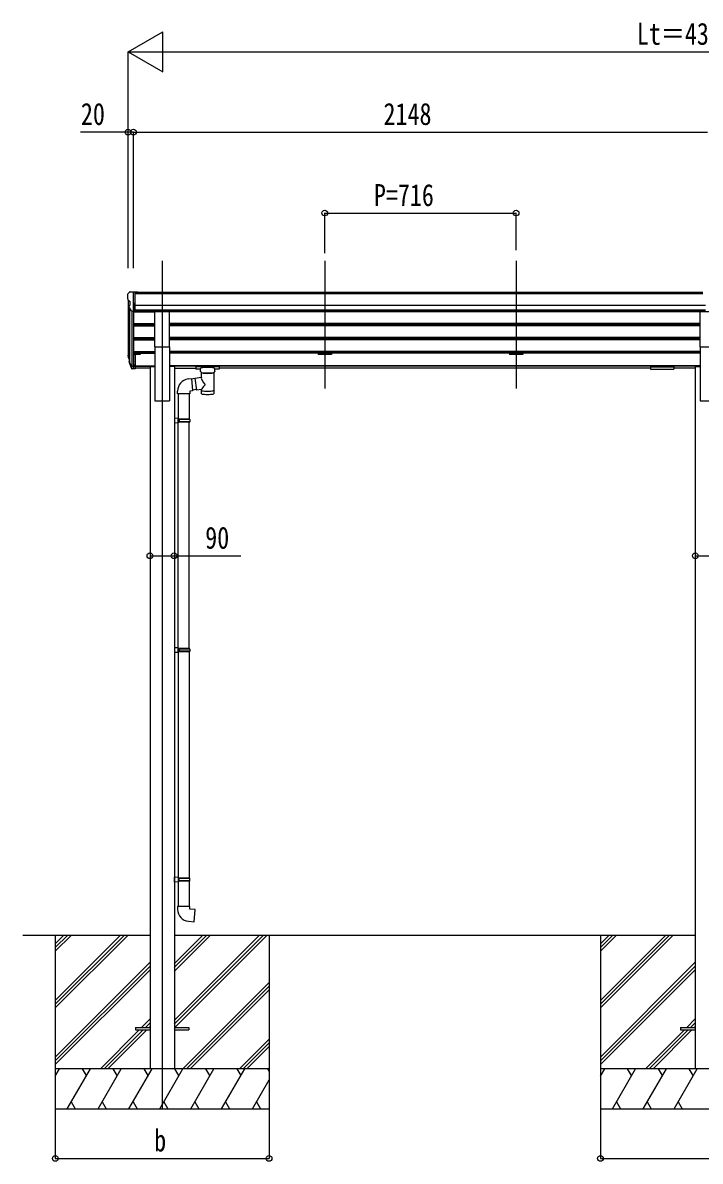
# Model space of a CAD drawing. Units: millimetres, scale not verified. Extents: x -10512 to 10512, y -7425 to 7425.
# Drawn here: x -4025 to -1490, y -3651 to 611 of the extents above; entities that cross this region are included whole.
import ezdxf
from ezdxf.enums import TextEntityAlignment as Align

# ---------------------------------------------------------------- set-up
doc = ezdxf.new("R2010")
doc.units = ezdxf.units.MM
doc.header["$LTSCALE"] = 30
for name, color, linetype in [('0-3_YKK_12', 2, 'Continuous'), ('0-4_YKK_13', 4, 'Continuous'), ('0-5_YKK_A1', 4, 'Continuous'), ('0-6_YKK_D', 6, 'Continuous')]:
    doc.layers.add(name, color=color, linetype=linetype)
doc.styles.add('ＭＳ ゴシック', font='')
doc.styles.get('ＭＳ ゴシック').set_extended_font_data('MS Gothic')

msp = doc.modelspace()

# ---------------------------------------------------------------- linework, layer by layer
at = {"layer": '0-3_YKK_12'}
for p, q in [((-3503.26, -280.1), (-3503.26, -3454.51)), ((-2895.26, -280.1), (-2895.26, -757.62)), ((-2179.26, -280.1), (-2179.26, -757.62))]:
    msp.add_line(p, q, dxfattribs=at)
at = {"layer": '0-4_YKK_13'}
for p, q in [((-3633.26, -405.86), (-3633.26, -406.49)), ((-3626.35, -397.06), (-3630.41, -402.87)), ((-3623.26, -396.49), (-3625.59, -396.63)), ((-3623.26, -396.49), (-3604.76, -396.49)), ((-3611.26, -469.47), (-3611.26, -396.49)), ((-3604.76, -396.49), (-3594.76, -396.58)), ((-3604.76, -468.47), (-3604.76, -396.49)), ((-3594.76, -398.09), (-3594.76, -396.58)), ((-3630.72, -427.67), (-3625.41, -430.74)), ((-3618.88, -467.66), (-3627.88, -452.07)), ((-3625.26, -431), (-3625.26, -447.28)), ((-3604.76, -468.47), (-3611.26, -468.47)), ((-3611.26, -469.47), (-3616.47, -469.16)), ((-3530.76, -601.94), (-3530.76, -470.14)), ((-3530.76, -470.14), (-3475.76, -470.14)), ((-3475.76, -601.94), (-3475.76, -470.14)), ((-1490.76, -601.94), (-1490.76, -470.14)), ((-1490.76, -470.14), (-1435.76, -470.14)), ((-3611.26, -630.21), (-3611.26, -684.99)), ((-3604.76, -630.21), (-3611.26, -630.21)), ((-3604.76, -630.21), (-3604.76, -684.25)), ((-3530.76, -601.94), (-3475.76, -601.94)), ((-1490.76, -601.94), (-1435.76, -601.94)), ((-3630.16, -644.4), (-3626.28, -652.35)), ((-3629.56, -643.02), (-3626.28, -650.09)), ((-3627.85, -655.68), (-3627.51, -660.08)), ((-3627.51, -660.08), (-3618.7, -683.63)), ((-3626.89, -659.52), (-3618.7, -675.7)), ((-3617.69, -674.57), (-3625.45, -659.16)), ((-3611.26, -675.24), (-3616.39, -675.24)), ((-3611.26, -677.05), (-3616.1, -677.05)), ((-3604.76, -670.35), (-3611.26, -670.35)), ((-3604.76, -675.22), (-3611.26, -675.22)), ((-3377.26, -674.79), (-3377.26, -685.55)), ((-3292.26, -674.13), (-3375.26, -674.13)), ((-3292.26, -676.31), (-3375.26, -676.31)), ((-3290.26, -674.79), (-3290.26, -685.55)), ((-3290.26, -674.99), (-3290.26, -676.53)), ((-1676.26, -674.79), (-1676.26, -685.55)), ((-1676.26, -674.99), (-1676.26, -676.53)), ((-1674.26, -674.13), (-1591.26, -674.13)), ((-1674.26, -676.31), (-1591.26, -676.31)), ((-1589.26, -674.79), (-1589.26, -685.55)), ((-3611.26, -684.99), (-3616.1, -684.99)), ((-3604.76, -684.25), (-3611.26, -684.25)), ((-3406.62, -722.41), (-3394.1, -720.85)), ((-3381.59, -720.88), (-3393.93, -722.8)), ((-3381.88, -719.01), (-3356.66, -715.09)), ((-3381.88, -719.01), (-3374.86, -764.26)), ((-3360.76, -686.22), (-3375.26, -686.22)), ((-3360.76, -693.03), (-3360.76, -682.75)), ((-3356.66, -715.1), (-3356.66, -697.51)), ((-3310.86, -697.53), (-3310.84, -777.82)), ((-3306.76, -693.03), (-3306.76, -682.75)), ((-3292.26, -686.22), (-3306.76, -686.22)), ((-1674.26, -686.22), (-1591.26, -686.22)), ((-3375.15, -762.39), (-3390.26, -764.73)), ((-3356.66, -761.44), (-3374.86, -764.26)), ((-3356.67, -777.82), (-3356.66, -761.19)), ((-3446.02, -778.42), (-3446.02, -767.5)), ((-3400.02, -778.42), (-3446.02, -778.42)), ((-3444.06, -778.42), (-3444.06, -869.88)), ((-3402.06, -778.42), (-3402.06, -872.44)), ((-3442.06, -869.94), (-3458.06, -869.46)), ((-3458.06, -869.46), (-3458.06, -887.41)), ((-3442.06, -886.94), (-3458.06, -887.41)), ((-3442.06, -871.94), (-3444.06, -871.94)), ((-3401.06, -872.44), (-3444.06, -872.44)), ((-3400.06, -874.44), (-3444.06, -874.44)), ((-3400.06, -882.44), (-3444.06, -882.44)), ((-3401.06, -884.44), (-3444.06, -884.44)), ((-3444.06, -1729.13), (-3444.06, -886.99)), ((-3442.06, -871.94), (-3442.06, -869.94)), ((-3442.06, -886.94), (-3442.06, -884.94)), ((-3439.58, -874.44), (-3439.15, -872.44)), ((-3402.06, -1731.69), (-3402.06, -884.44)), ((-3400.06, -874.44), (-3401.06, -872.44)), ((-3400.06, -882.44), (-3401.06, -884.44)), ((-3400.06, -874.44), (-3400.06, -882.44)), ((-3442.06, -1729.19), (-3458.06, -1728.72)), ((-3458.06, -1728.72), (-3458.06, -1746.66)), ((-3442.06, -1746.19), (-3458.06, -1746.66)), ((-3442.06, -1731.19), (-3444.06, -1731.19)), ((-3401.06, -1731.69), (-3444.06, -1731.69)), ((-3400.06, -1733.69), (-3444.06, -1733.69)), ((-3400.06, -1741.69), (-3444.06, -1741.69)), ((-3401.06, -1743.69), (-3444.06, -1743.69)), ((-3444.06, -1746.25), (-3444.06, -2588.38)), ((-3442.06, -1731.19), (-3442.06, -1729.19)), ((-3442.06, -1746.19), (-3442.06, -1744.19)), ((-3439.58, -1733.69), (-3439.15, -1731.69)), ((-3402.06, -1743.69), (-3402.06, -2590.94)), ((-3400.06, -1733.69), (-3401.06, -1731.69)), ((-3400.06, -1741.69), (-3401.06, -1743.69)), ((-3400.06, -1733.69), (-3400.06, -1741.69)), ((-3442.06, -2588.44), (-3458.06, -2587.97)), ((-3458.06, -2605.91), (-3458.06, -2587.97)), ((-3401.06, -2590.94), (-3444.06, -2590.94)), ((-3400.06, -2592.94), (-3444.06, -2592.94)), ((-3442.06, -2588.44), (-3442.06, -2590.44)), ((-3400.06, -2592.94), (-3401.06, -2590.94)), ((-3400.06, -2600.94), (-3400.06, -2592.94)), ((-3442.06, -2605.44), (-3458.06, -2605.91)), ((-3400.06, -2600.94), (-3444.06, -2600.94)), ((-3401.06, -2602.94), (-3444.06, -2602.94)), ((-3442.06, -2603.44), (-3444.06, -2603.44)), ((-3444.06, -2605.5), (-3444.06, -2696.94)), ((-3442.06, -2603.44), (-3442.06, -2605.44)), ((-3439.58, -2600.94), (-3439.15, -2602.94)), ((-3402.06, -2602.94), (-3402.06, -2696.94)), ((-3400.06, -2600.94), (-3401.06, -2602.94)), ((-3400.06, -2696.94), (-3446.06, -2696.94)), ((-3446.06, -2696.94), (-3446.06, -2707.86)), ((-3400.06, -2706.94), (-3400.06, -2696.94)), ((-3603.26, -3150.01), (-3603.26, -3159.01)), ((-3603.26, -3150.01), (-3548.46, -3150.01)), ((-3458.06, -3150.01), (-3403.26, -3150.01)), ((-3403.26, -3150.01), (-3403.26, -3159.01)), ((-1563.26, -3150.01), (-1563.26, -3159.01)), ((-1563.26, -3150.01), (-1508.46, -3150.01)), ((-3603.26, -3159.01), (-3548.46, -3159.01)), ((-3458.06, -3159.01), (-3403.26, -3159.01)), ((-1563.26, -3159.01), (-1508.46, -3159.01))]:
    msp.add_line(p, q, dxfattribs=at)
for points in [[(-3375.26, -674.13), (-3375.61, -674.13), (-3376.14, -674.16), (-3376.59, -674.21), (-3376.89, -674.29), (-3377.06, -674.39), (-3377.18, -674.52), (-3377.25, -674.7), (-3377.26, -674.79)], [(-3290.26, -674.79), (-3290.29, -674.6), (-3290.38, -674.46), (-3290.48, -674.37), (-3290.58, -674.31), (-3290.7, -674.26), (-3290.99, -674.2), (-3291.48, -674.15), (-3292.02, -674.13), (-3292.26, -674.13)], [(-1676.26, -674.79), (-1676.22, -674.6), (-1676.13, -674.46), (-1676.04, -674.37), (-1675.94, -674.31), (-1675.81, -674.26), (-1675.52, -674.2), (-1675.03, -674.15), (-1674.49, -674.13), (-1674.26, -674.13)], [(-1591.26, -674.13), (-1590.9, -674.13), (-1590.37, -674.16), (-1589.92, -674.21), (-1589.62, -674.29), (-1589.45, -674.39), (-1589.33, -674.52), (-1589.26, -674.7), (-1589.26, -674.79)], [(-3394.1, -720.85), (-3390.09, -766.68), (-3400.02, -768.42), (-3400.02, -778.42)], [(-3375.26, -686.22), (-3375.61, -686.21), (-3376.14, -686.19), (-3376.59, -686.14), (-3376.89, -686.06), (-3377.06, -685.96), (-3377.18, -685.82), (-3377.25, -685.64), (-3377.26, -685.55)], [(-3356.66, -697.51), (-3356.89, -697.42), (-3358.24, -696.68), (-3359.36, -695.84), (-3360.11, -694.97), (-3360.58, -694.07), (-3360.75, -693.19)], [(-3306.8, -692.97), (-3306.77, -693.32), (-3307.02, -694.28), (-3307.54, -695.16), (-3308.34, -696), (-3309.46, -696.8), (-3310.86, -697.53)], [(-3290.26, -685.55), (-3290.29, -685.75), (-3290.38, -685.89), (-3290.48, -685.98), (-3290.58, -686.04), (-3290.7, -686.09), (-3290.99, -686.15), (-3291.48, -686.19), (-3292.02, -686.22), (-3292.26, -686.22)], [(-1676.26, -685.55), (-1676.22, -685.75), (-1676.13, -685.89), (-1676.04, -685.98), (-1675.94, -686.04), (-1675.81, -686.09), (-1675.52, -686.15), (-1675.03, -686.19), (-1674.49, -686.22), (-1674.26, -686.22)], [(-1591.26, -686.22), (-1590.9, -686.21), (-1590.37, -686.19), (-1589.92, -686.14), (-1589.62, -686.06), (-1589.45, -685.96), (-1589.33, -685.82), (-1589.26, -685.64), (-1589.26, -685.55)], [(-3442.06, -884.94), (-3444.06, -884.94), (-3444.06, -871.94)], [(-3439.58, -874.44), (-3439.58, -882.44), (-3439.15, -884.44)], [(-3442.06, -1744.19), (-3444.06, -1744.19), (-3444.06, -1731.19)], [(-3439.58, -1733.69), (-3439.58, -1741.69), (-3439.15, -1743.69)], [(-3442.06, -2590.44), (-3444.06, -2590.44), (-3444.06, -2603.44)], [(-3439.58, -2600.94), (-3439.58, -2592.94), (-3439.15, -2590.94)], [(-3404.98, -2752.68), (-3384.14, -2754.51), (-3380.13, -2708.68), (-3400.06, -2706.94)]]:
    msp.add_lwpolyline(points, dxfattribs=at)
for centre, radius, start, end in [((-3630.26, -405.86), 3, 93, 180), ((-3431.26, -406.49), 202, 180, 184.94904), ((-3626.35, -423.3), 6.18, 185.7035, 224.99897), ((-3625.53, -397.63), 1, 93.5, 145), ((-3625.29, -450.57), 3, 94.7167, 210), ((-3625.56, -447.28), 0.3, 274.7167, 0), ((-3625.56, -431), 0.3, 0, 60), ((-3616.28, -466.16), 3, 210, 266.5), ((-3602.07, -635.29), 29.53, 186.50806, 197.98144), ((-3600.67, -633.53), 30.41, 187.1552, 198.19734), ((-3400.11, -767.86), 45.91, 98.14944, 179.55845), ((-3401.06, -2707.86), 45, 180, 265)]:
    msp.add_arc(centre, radius, start, end, dxfattribs=at)
for centre, major_axis, ratio, start_param, end_param in [((-3542.6, -635.72), (-89.06, 1.43), 0.57596, 6.1962358, 6.3678173), ((-3543.39, -629.04), (87.93, 4.42), 0.541684, 3.0659337, 3.2228513), ((-3626.54, -655.68), (1.3, 0), 0.90356, 1.3700892, 3.347195), ((-3540.62, -639.49), (-89.07, 0), 0.90356, 0.2056023, 0.2515348), ((-3541.34, -635.62), (-88.05, 0), 0.90356, 0.2662965, 0.3003836), ((-3616.1, -674.34), (-3, 0), 0.90356, 0.5235988, 1.5707963), ((-3616.39, -673.89), (-1.5, 0), 0.90356, 0.5235988, 1.5707963), ((-3375.26, -676.53), (-2, 0), 0.109601, 4.712389, 6.2831853), ((-3333.76, -682.75), (-27, 0), 0.122176, 3.1415927, 6.2831853), ((-3292.26, -676.53), (-2, 0), 0.109601, 3.1415927, 4.712389), ((-1674.26, -676.53), (2, 0), 0.109601, 1.5707963, 3.1415927), ((-1591.26, -676.53), (2, 0), 0.109601, 0, 1.5707963), ((-3616.1, -682.28), (3, 0), 0.90356, 3.6651914, 4.712389), ((-3344.76, -693.03), (-16, 0), 0.361356, 0, 0.0194874), ((-3333.76, -741.64), (22.81, -26.62), 0.234429, 3.1563334, 4.5976381), ((-3333.74, -697.98), (-22.92, 0.42), 0.07247, 0.0008089, 1.5716053), ((-3333.74, -699.6), (-22.92, 0.42), 0.07247, 0.0008089, 1.5716053), ((-3333.77, -697.98), (22.91, 0.42), 0.072511, 4.711586, 6.2823824), ((-3333.77, -699.6), (22.91, 0.42), 0.072511, 4.711586, 6.2823824), ((-3336.31, -738.99), (-20.32, -22.25), 0.045535, 4.9756507, 6.2441899), ((-3333.76, -765.38), (-22.91, 0), 0.122865, 6.2831853, 9.424778), ((-3333.76, -777.82), (-22.92, 0), 0.101955, 6.2829723, 9.4248207)]:
    msp.add_ellipse(centre, major_axis=major_axis, ratio=ratio, start_param=start_param, end_param=end_param, dxfattribs=at)
at = {"layer": '0-5_YKK_A1'}
for p, q in [((-1479.76, -398.09), (-3604.76, -398.09)), ((-1479.76, -403.31), (-3604.76, -403.31)), ((-3631.26, -427.07), (-3631.26, -629.85)), ((-3626.28, -454.84), (-3626.28, -656.56)), ((-3611.26, -437.59), (-3611.26, -630.21)), ((-1469.76, -446.84), (-3604.76, -446.84)), ((-1469.76, -464.69), (-3604.76, -464.69)), ((-1469.76, -467.94), (-3604.76, -467.94)), ((-3586.26, -467.94), (-3586.26, -470.99)), ((-2920.26, -468.04), (-2920.26, -470.99)), ((-2870.26, -468.04), (-2870.26, -470.99)), ((-2204.26, -468.04), (-2204.26, -470.99)), ((-2154.26, -468.04), (-2154.26, -470.99)), ((-3617.26, -469), (-3617.26, -674.99)), ((-3611.26, -470.99), (-3530.76, -470.99)), ((-1490.76, -470.99), (-3475.76, -470.99)), ((-3611.26, -514.36), (-3530.76, -514.36)), ((-3611.26, -515.85), (-3530.76, -515.85)), ((-3611.26, -520.17), (-3530.76, -520.17)), ((-3611.26, -523.57), (-3530.76, -523.57)), ((-3586.26, -520.17), (-3586.26, -523.57)), ((-1490.76, -514.36), (-3475.76, -514.36)), ((-1490.76, -515.85), (-3475.76, -515.85)), ((-1490.76, -520.17), (-3475.76, -520.17)), ((-1490.76, -523.57), (-3475.76, -523.57)), ((-2920.26, -520.17), (-2920.26, -523.57)), ((-2870.26, -520.17), (-2870.26, -523.57)), ((-2204.26, -520.17), (-2204.26, -523.57)), ((-2154.26, -520.17), (-2154.26, -523.57)), ((-3611.26, -566.94), (-3530.76, -566.94)), ((-3611.26, -568.43), (-3530.76, -568.43)), ((-3611.26, -572.75), (-3530.76, -572.75)), ((-3611.26, -576.15), (-3530.76, -576.15)), ((-3586.26, -572.75), (-3586.26, -576.15)), ((-1490.76, -566.94), (-3475.76, -566.94)), ((-1490.76, -568.43), (-3475.76, -568.43)), ((-1490.76, -572.75), (-3475.76, -572.75)), ((-1490.76, -576.15), (-3475.76, -576.15)), ((-2920.26, -572.75), (-2920.26, -576.15)), ((-2870.26, -576.15), (-2870.26, -572.75)), ((-2204.26, -572.75), (-2204.26, -576.15)), ((-2154.26, -576.15), (-2154.26, -572.75)), ((-3611.26, -619.51), (-3530.76, -619.51)), ((-3611.26, -621.01), (-3530.76, -621.01)), ((-3611.26, -625.33), (-3530.76, -625.33)), ((-3586.26, -630.85), (-3604.76, -630.85)), ((-3586.26, -625.33), (-3586.26, -630.85)), ((-3586.26, -625.9), (-3530.76, -625.9)), ((-3530.76, -601.94), (-3530.76, -804.51)), ((-3475.76, -601.94), (-3475.76, -804.51)), ((-1490.76, -619.51), (-3475.76, -619.51)), ((-1490.76, -621.01), (-3475.76, -621.01)), ((-1490.76, -625.33), (-3475.76, -625.33)), ((-2920.26, -625.9), (-3475.76, -625.9)), ((-2920.26, -625.33), (-2920.26, -630.85)), ((-2870.26, -630.85), (-2920.26, -630.85)), ((-2870.26, -625.33), (-2870.26, -630.85)), ((-2204.26, -625.9), (-2870.26, -625.9)), ((-2204.26, -625.33), (-2204.26, -630.85)), ((-2154.26, -630.85), (-2204.26, -630.85)), ((-2154.26, -625.33), (-2154.26, -630.85)), ((-1490.76, -625.9), (-2154.26, -625.9)), ((-1490.76, -601.94), (-1490.76, -804.51)), ((-3604.76, -672.92), (-3530.76, -672.92)), ((-3604.76, -674.31), (-3530.76, -674.31)), ((-3548.46, -675.51), (-3548.46, -3304.51)), ((-3548.46, -675.51), (-3530.76, -675.51)), ((-1490.76, -672.92), (-3475.76, -672.92)), ((-1490.76, -674.31), (-3475.76, -674.31)), ((-3458.06, -675.51), (-3475.76, -675.51)), ((-3458.06, -675.51), (-3458.06, -3304.51)), ((-1508.46, -675.51), (-1508.46, -3304.51)), ((-1508.46, -675.51), (-1490.76, -675.51)), ((-3548.46, -682), (-3604.76, -682)), ((-3458.06, -682), (-3377.26, -682)), ((-1676.26, -682), (-3290.26, -682)), ((-1508.46, -682), (-1589.26, -682)), ((-3530.76, -804.51), (-3475.76, -804.51)), ((-1490.76, -804.51), (-1435.76, -804.51)), ((-4025.29, -2804.51), (-3548.46, -2804.51)), ((-3903.46, -2804.51), (-3903.46, -3454.51)), ((-3903.46, -3048.68), (-3659.28, -2804.51)), ((-3903.46, -3062.83), (-3645.13, -2804.51)), ((-3903.46, -3076.97), (-3630.99, -2804.51)), ((-3903.46, -2864.84), (-3843.13, -2804.51)), ((-3903.46, -2850.7), (-3857.27, -2804.51)), ((-3903.46, -2836.55), (-3871.41, -2804.51)), ((-3458.26, -3123.98), (-3138.78, -2804.51)), ((-3458.26, -3138.13), (-3124.63, -2804.51)), ((-3458.26, -2940.14), (-3322.63, -2804.51)), ((-3458.26, -2926), (-3336.77, -2804.51)), ((-3458.26, -2911.85), (-3350.91, -2804.51)), ((-3458.06, -2804.51), (-1508.46, -2804.51)), ((-3456, -3150.01), (-3110.49, -2804.51)), ((-3103.46, -2804.51), (-3103.46, -3454.51)), ((-1863.46, -2804.51), (-1863.46, -3454.51)), ((-1863.46, -3048.68), (-1619.28, -2804.51)), ((-1863.46, -3062.83), (-1605.13, -2804.51)), ((-1863.46, -3076.97), (-1590.99, -2804.51)), ((-1863.46, -2864.84), (-1803.13, -2804.51)), ((-1863.46, -2850.7), (-1817.27, -2804.51)), ((-1863.46, -2836.55), (-1831.41, -2804.51)), ((-3903.46, -3260.82), (-3548.66, -2906.02)), ((-3903.46, -3274.96), (-3548.66, -2920.16)), ((-3903.46, -3289.1), (-3548.66, -2934.3)), ((-1863.46, -3260.82), (-1508.66, -2906.02)), ((-1863.46, -3274.96), (-1508.66, -2920.16)), ((-1863.46, -3289.1), (-1508.66, -2934.3)), ((-3426.65, -3304.51), (-3103.46, -2981.32)), ((-3412.51, -3304.51), (-3103.46, -2995.46)), ((-3398.36, -3304.51), (-3103.46, -3009.6)), ((-3580.51, -3150.01), (-3548.66, -3118.15)), ((-3566.37, -3150.01), (-3548.66, -3132.29)), ((-3552.23, -3150.01), (-3548.66, -3146.43)), ((-1540.51, -3150.01), (-1508.66, -3118.15)), ((-1526.37, -3150.01), (-1508.66, -3132.29)), ((-1512.23, -3150.01), (-1508.66, -3146.43)), ((-3735.01, -3304.51), (-3589.51, -3159.01)), ((-3720.87, -3304.51), (-3575.37, -3159.01)), ((-3706.73, -3304.51), (-3561.23, -3159.01)), ((-3214.51, -3304.51), (-3103.46, -3193.45)), ((-1695.01, -3304.51), (-1549.51, -3159.01)), ((-1680.87, -3304.51), (-1535.37, -3159.01)), ((-1666.73, -3304.51), (-1521.23, -3159.01)), ((-3200.37, -3304.51), (-3103.46, -3207.59)), ((-3186.23, -3304.51), (-3103.46, -3221.73)), ((-3103.46, -3304.51), (-3903.46, -3304.51)), ((-3903.46, -3332.01), (-3887.58, -3304.51)), ((-3858.71, -3454.51), (-3772.11, -3304.51)), ((-3787.11, -3330.49), (-3802.11, -3304.51)), ((-3743.24, -3454.51), (-3656.64, -3304.51)), ((-3671.64, -3330.49), (-3686.64, -3304.51)), ((-3627.77, -3454.51), (-3541.17, -3304.51)), ((-3556.17, -3330.49), (-3571.17, -3304.51)), ((-3512.3, -3454.51), (-3425.7, -3304.51)), ((-3440.7, -3330.49), (-3455.7, -3304.51)), ((-3396.83, -3454.51), (-3310.23, -3304.51)), ((-3325.23, -3330.49), (-3340.23, -3304.51)), ((-3281.36, -3454.51), (-3194.76, -3304.51)), ((-3224.76, -3304.51), (-3209.76, -3330.49)), ((-3109.29, -3304.51), (-3103.46, -3314.61)), ((-1063.46, -3304.51), (-1863.46, -3304.51)), ((-1863.46, -3332.01), (-1847.58, -3304.51)), ((-1818.71, -3454.51), (-1732.11, -3304.51)), ((-1747.11, -3330.49), (-1762.11, -3304.51)), ((-1703.24, -3454.51), (-1616.64, -3304.51)), ((-1631.64, -3330.49), (-1646.64, -3304.51)), ((-1587.77, -3454.51), (-1501.17, -3304.51)), ((-1516.17, -3330.49), (-1531.17, -3304.51)), ((-3165.89, -3454.51), (-3103.46, -3346.37)), ((-3843.71, -3428.53), (-3828.71, -3454.51)), ((-3728.24, -3428.53), (-3713.24, -3454.51)), ((-3612.77, -3428.53), (-3597.77, -3454.51)), ((-3497.3, -3428.53), (-3482.3, -3454.51)), ((-3381.83, -3428.53), (-3366.83, -3454.51)), ((-3266.36, -3428.53), (-3251.36, -3454.51)), ((-3150.89, -3428.53), (-3135.89, -3454.51)), ((-1803.71, -3428.53), (-1788.71, -3454.51)), ((-1688.24, -3428.53), (-1673.24, -3454.51)), ((-1572.77, -3428.53), (-1557.77, -3454.51)), ((-3903.46, -3454.51), (-3103.46, -3454.51)), ((-1863.46, -3454.51), (-1063.46, -3454.51))]:
    msp.add_line(p, q, dxfattribs=at)
at = {"layer": '0-6_YKK_D'}
for p, q in [((-3631.26, 501.91), (-3501.35, 576.91)), ((-3501.35, 426.91), (-3501.35, 576.91)), ((-3631.26, -307.67), (-3631.26, 502.91)), ((-3631.26, 501.91), (-3501.35, 426.91)), ((-3631.26, 501.91), (-3371.45, 501.91)), ((-3481.26, 501.91), (554.74, 501.91)), ((-3631.26, -306.67), (-3631.26, 202.91)), ((-3611.26, -307.67), (-3611.26, 202.91)), ((-3611.26, -307.67), (-3611.26, 202.91)), ((-3611.26, 201.91), (-1463.26, 201.91)), ((-2895.26, -251.22), (-2895.26, -100.11)), ((-2895.26, -101.11), (-2179.26, -101.11)), ((-2179.26, -240.08), (-2179.26, -100.11)), ((-1508.46, -1362.4), (-1508.46, -1385.06)), ((-3103.46, -3440.29), (-3103.46, -3641.22)), ((-3903.46, -3454.51), (-3903.46, -3641.22)), ((-1863.46, -3454.51), (-1863.46, -3641.22)), ((-3903.46, -3640.22), (-3103.46, -3640.22)), ((-1863.46, -3640.22), (-1063.46, -3640.22))]:
    msp.add_line(p, q, dxfattribs=at)
for points in [[(-3611.26, 201.91), (-3631.26, 201.91), (-3809.76, 201.91)], [(-3549.46, -1384.06), (-3459.06, -1384.06), (-3209.26, -1384.06)], [(-1508.46, -1384.06), (-1418.06, -1384.06), (-1169.51, -1384.06)]]:
    msp.add_lwpolyline(points, dxfattribs=at)
for centre in [(-3631.26, 201.91), (-3611.26, 201.91), (-3611.26, 201.91), (-2895.26, -101.11), (-2179.26, -101.11), (-3549.46, -1384.06), (-3459.06, -1384.06), (-1508.46, -1384.06), (-3903.46, -3640.22), (-3103.46, -3640.22), (-1863.46, -3640.22)]:
    msp.add_circle(centre, 10.62, dxfattribs=at)

# ---------------------------------------------------------------- texts
at = {"layer": '0-6_YKK_D', "style": 'ＭＳ ゴシック', "width": 0.8}
for s, p in [('Lt＝4336', (-1727.26, 503.91)), ('20', (-3807.76, 203.91)), ('2148', (-2675.26, 203.91)), ('P=716', (-2711.26, -99.81)), ('90', (-3342.56, -1382.76)), ('b', (-3533.46, -3638.92))]:
    msp.add_text(s, height=82.48, dxfattribs=at).set_placement(p, align=Align.BOTTOM_LEFT)

doc.saveas('drawing.dxf')
